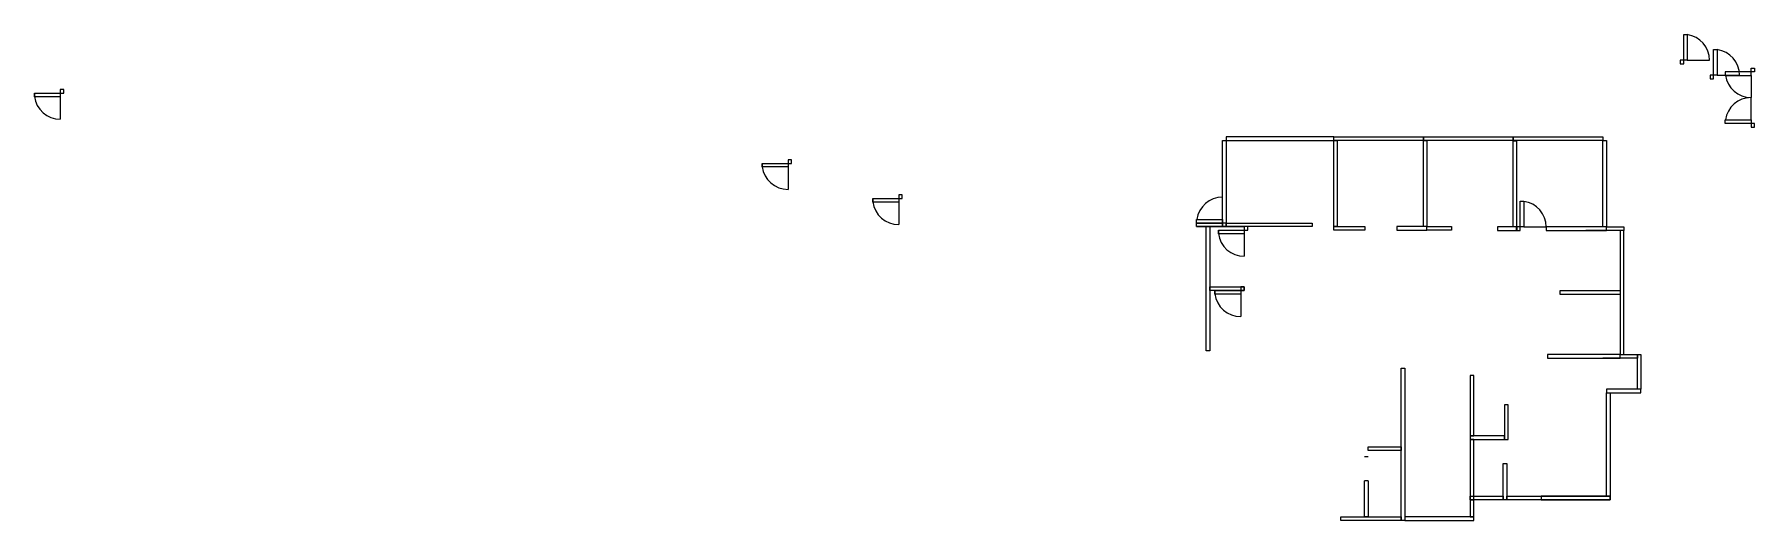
# Model space of a CAD drawing. Header units: inches. Extents: x -1342 to 1056, y -199 to 478.
import ezdxf

# ---------------------------------------------------------------- set-up
doc = ezdxf.new("R2010")
doc.units = ezdxf.units.IN
doc.header["$MEASUREMENT"] = 0

msp = doc.modelspace()

# ---------------------------------------------------------------- linework, layer by layer
for p, q in [((961.9, 442.1), (992.9, 442.1)), ((1003.6, 421.2), (1034.6, 421.2)), ((1050.7, 421.1), (1050.7, 390.1)), ((-1305.5, 396.4), (-1305.5, 360.1)), ((1050.7, 359.1), (1050.7, 390.1)), ((-291.3, 298.6), (-291.3, 262.3)), ((-137.1, 249.6), (-137.1, 213.3)), ((314.1, 220.5), (314.1, 251.5)), ((278.1, 210.5), (291.5, 210.5)), ((296.5, 210.5), (296.5, 126.5)), ((296.5, 210.5), (344.5, 210.5)), ((344.4, 205.5), (344.4, 169.2)), ((734.2, 210), (765.2, 210)), ((868.3, 205.3), (820.3, 205.3)), ((868.3, 205.3), (868.3, 121.3)), ((868.3, 205.3), (868.3, 121.3)), ((296.5, 126.5), (344.5, 126.5)), ((339.5, 121.5), (339.5, 85.2)), ((344.5, 126.5), (344.5, 121.5)), ((868.3, 121.3), (784.3, 121.3)), ((784.3, 121.3), (784.3, 116.3)), ((784.3, 116.3), (868.3, 116.3)), ((868.3, 27.3), (844.3, 27.3)), ((512.2, -109.7), (517.2, -109.7)), ((517.2, -109.7), (517.2, -109.7)), ((517.2, -143.3), (512.2, -143.3))]:
    msp.add_line(p, q)
for points in [[(956.9, 478.1), (961.9, 478.1), (961.9, 442.1), (956.9, 442.1)], [(998.6, 457.2), (1003.6, 457.2), (1003.6, 421.2), (998.6, 421.2)], [(956.9, 442.1), (951.9, 442.1), (951.9, 437.1), (956.9, 437.1)], [(998.6, 421.2), (993.6, 421.2), (993.6, 416.2), (998.6, 416.2)], [(1014.7, 426.1), (1014.7, 421.1), (1050.7, 421.1), (1050.7, 426.1)], [(1050.7, 426.1), (1050.7, 431.1), (1055.7, 431.1), (1055.7, 426.1)], [(-1341.5, 396.4), (-1305.5, 396.4), (-1305.5, 391.4), (-1341.5, 391.4)], [(-1305.5, 396.4), (-1300.5, 396.4), (-1300.5, 401.4), (-1305.5, 401.4)], [(1014.7, 354.1), (1014.7, 359.1), (1050.7, 359.1), (1050.7, 354.1)], [(1050.7, 354.1), (1050.7, 349.1), (1055.7, 349.1), (1055.7, 354.1)], [(314.1, 330.5), (319.1, 330.5), (319.1, 210.5), (314.1, 210.5)], [(319.1, 330.5), (469.1, 330.5), (469.1, 335.5), (319.1, 335.5)], [(469.1, 335.5), (594.1, 335.5), (594.1, 330.5), (469.1, 330.5)], [(469.1, 330.5), (474.1, 330.5), (474.1, 210.5), (469.1, 210.5)], [(594.1, 335.5), (719.1, 335.5), (719.1, 330.5), (594.1, 330.5)], [(594.1, 330.5), (599.1, 330.5), (599.1, 210.5), (594.1, 210.5)], [(719.1, 330), (724.1, 330), (724.1, 210), (719.1, 210)], [(719.3, 335.3), (844.3, 335.3), (844.3, 330.3), (719.3, 330.3)], [(844.3, 330.3), (849.3, 330.3), (849.3, 210.3), (844.3, 210.3)], [(-327.3, 298.6), (-291.3, 298.6), (-291.3, 293.6), (-327.3, 293.6)], [(-291.3, 298.6), (-286.3, 298.6), (-286.3, 303.6), (-291.3, 303.6)], [(-173.1, 249.6), (-137.1, 249.6), (-137.1, 244.6), (-173.1, 244.6)], [(-137.1, 249.6), (-132.1, 249.6), (-132.1, 254.6), (-137.1, 254.6)], [(729.2, 246), (734.2, 246), (734.2, 210), (729.2, 210)], [(278.1, 215.5), (278.1, 220.5), (314.1, 220.5), (314.1, 215.5)], [(314.1, 210.5), (278.1, 210.5), (278.1, 215.5), (314.1, 215.5)], [(291.5, 210.5), (296.5, 210.5), (296.5, 37.5), (291.5, 37.5)], [(308.4, 205.5), (344.4, 205.5), (344.4, 200.5), (308.4, 200.5)], [(314.1, 215.5), (314.1, 210.5), (319.1, 210.5), (319.1, 215.5)], [(319.1, 215.5), (439.1, 215.5), (439.1, 210.5), (319.1, 210.5)], [(344.4, 205.5), (349.4, 205.5), (349.4, 210.5), (344.4, 210.5)], [(469.1, 210.5), (512.6, 210.5), (512.6, 205.5), (469.1, 205.5)], [(599.1, 210.5), (556.9, 210.5), (556.9, 205.5), (599.1, 205.5)], [(599.1, 210.5), (633.4, 210.5), (633.4, 205.5), (599.1, 205.5)], [(724.1, 210), (697.2, 210), (697.2, 205), (724.1, 205)], [(729.2, 210), (724.2, 210), (724.2, 205), (729.2, 205)], [(849.3, 210.3), (765.2, 210.3), (765.2, 205.3), (849.3, 205.3)], [(849.3, 210.3), (873.3, 210.3), (873.3, 205.3), (849.3, 205.3)], [(873.3, 205.3), (868.3, 205.3), (868.3, 32.3), (873.3, 32.3)], [(296.5, 126.5), (344.5, 126.5), (344.5, 121.5), (296.5, 121.5)], [(303.5, 121.5), (339.5, 121.5), (339.5, 116.5), (303.5, 116.5)], [(339.5, 121.5), (344.5, 121.5), (344.5, 126.5), (339.5, 126.5)], [(868.3, 32.3), (767.3, 32.3), (767.3, 27.3), (868.3, 27.3)], [(868.3, 32.3), (892.3, 32.3), (892.3, 27.3), (868.3, 27.3)], [(892.3, 32.3), (897.3, 32.3), (897.3, -15.7), (892.3, -15.7)], [(568.3, -198.7), (563.3, -198.7), (563.3, 13.3), (568.3, 13.3)], [(659.3, -80.7), (664.3, -80.7), (664.3, 3.3), (659.3, 3.3)], [(897.3, -15.7), (849.3, -15.7), (849.3, -20.7), (897.3, -20.7)], [(849.3, -20.7), (854.3, -20.7), (854.3, -164.7), (849.3, -164.7)], [(707.3, -85.7), (712.3, -85.7), (712.3, -37.7), (707.3, -37.7)], [(659.3, -85.7), (707.3, -85.7), (707.3, -80.7), (659.3, -80.7)], [(659.3, -169.7), (664.3, -169.7), (664.3, -85.7), (659.3, -85.7)], [(563.3, -101.3), (517.3, -101.3), (517.3, -96.3), (563.3, -96.3)], [(710.3, -169.7), (705.3, -169.7), (705.3, -119.3), (710.3, -119.3)], [(705.3, -169.7), (659.3, -169.7), (659.3, -164.7), (705.3, -164.7)], [(854.3, -169.7), (710.3, -169.7), (710.3, -164.7), (854.3, -164.7)], [(854.3, -164.7), (758.3, -164.7), (758.3, -169.7), (854.3, -169.7)], [(664.3, -169.7), (659.3, -169.7), (659.3, -193.7), (664.3, -193.7)], [(563.3, -198.7), (479.3, -198.7), (479.3, -193.7), (563.3, -193.7)], [(664.3, -193.7), (568.3, -193.7), (568.3, -198.7), (664.3, -198.7)]]:
    msp.add_lwpolyline(points, close=True)
for points in [[(512.2, -109.7), (517.2, -109.7)], [(517.2, -143.3), (517.2, -193.7), (512.2, -193.7), (512.2, -143.3)]]:
    msp.add_lwpolyline(points)
for centre, radius, start, end in [((956.9, 442.1), 36, 0, 82.0928), ((998.6, 421.2), 36, 0, 82.0928), ((1050.7, 426.1), 36, 187.9072, 270), ((-1305.5, 396.4), 36, 180, 187.9072), ((-1305.5, 396.4), 36.3, 187.3382, 270), ((1050.7, 354.1), 36, 90, 172.0928), ((-291.3, 298.6), 36, 180, 187.9072), ((-291.3, 298.6), 36.3, 187.3382, 270), ((-137.1, 249.6), 36, 180, 187.9072), ((-137.1, 249.6), 36.3, 187.3382, 270), ((314.1, 215.5), 36, 90, 172.0928), ((729.2, 210), 36, 0, 82.0928), ((344.4, 205.5), 36, 180, 187.9072), ((344.4, 205.5), 36.3, 187.3382, 270), ((339.5, 121.5), 36, 180, 187.9072), ((339.5, 121.5), 36.3, 187.3382, 270)]:
    msp.add_arc(centre, radius, start, end)

doc.saveas('drawing.dxf')
